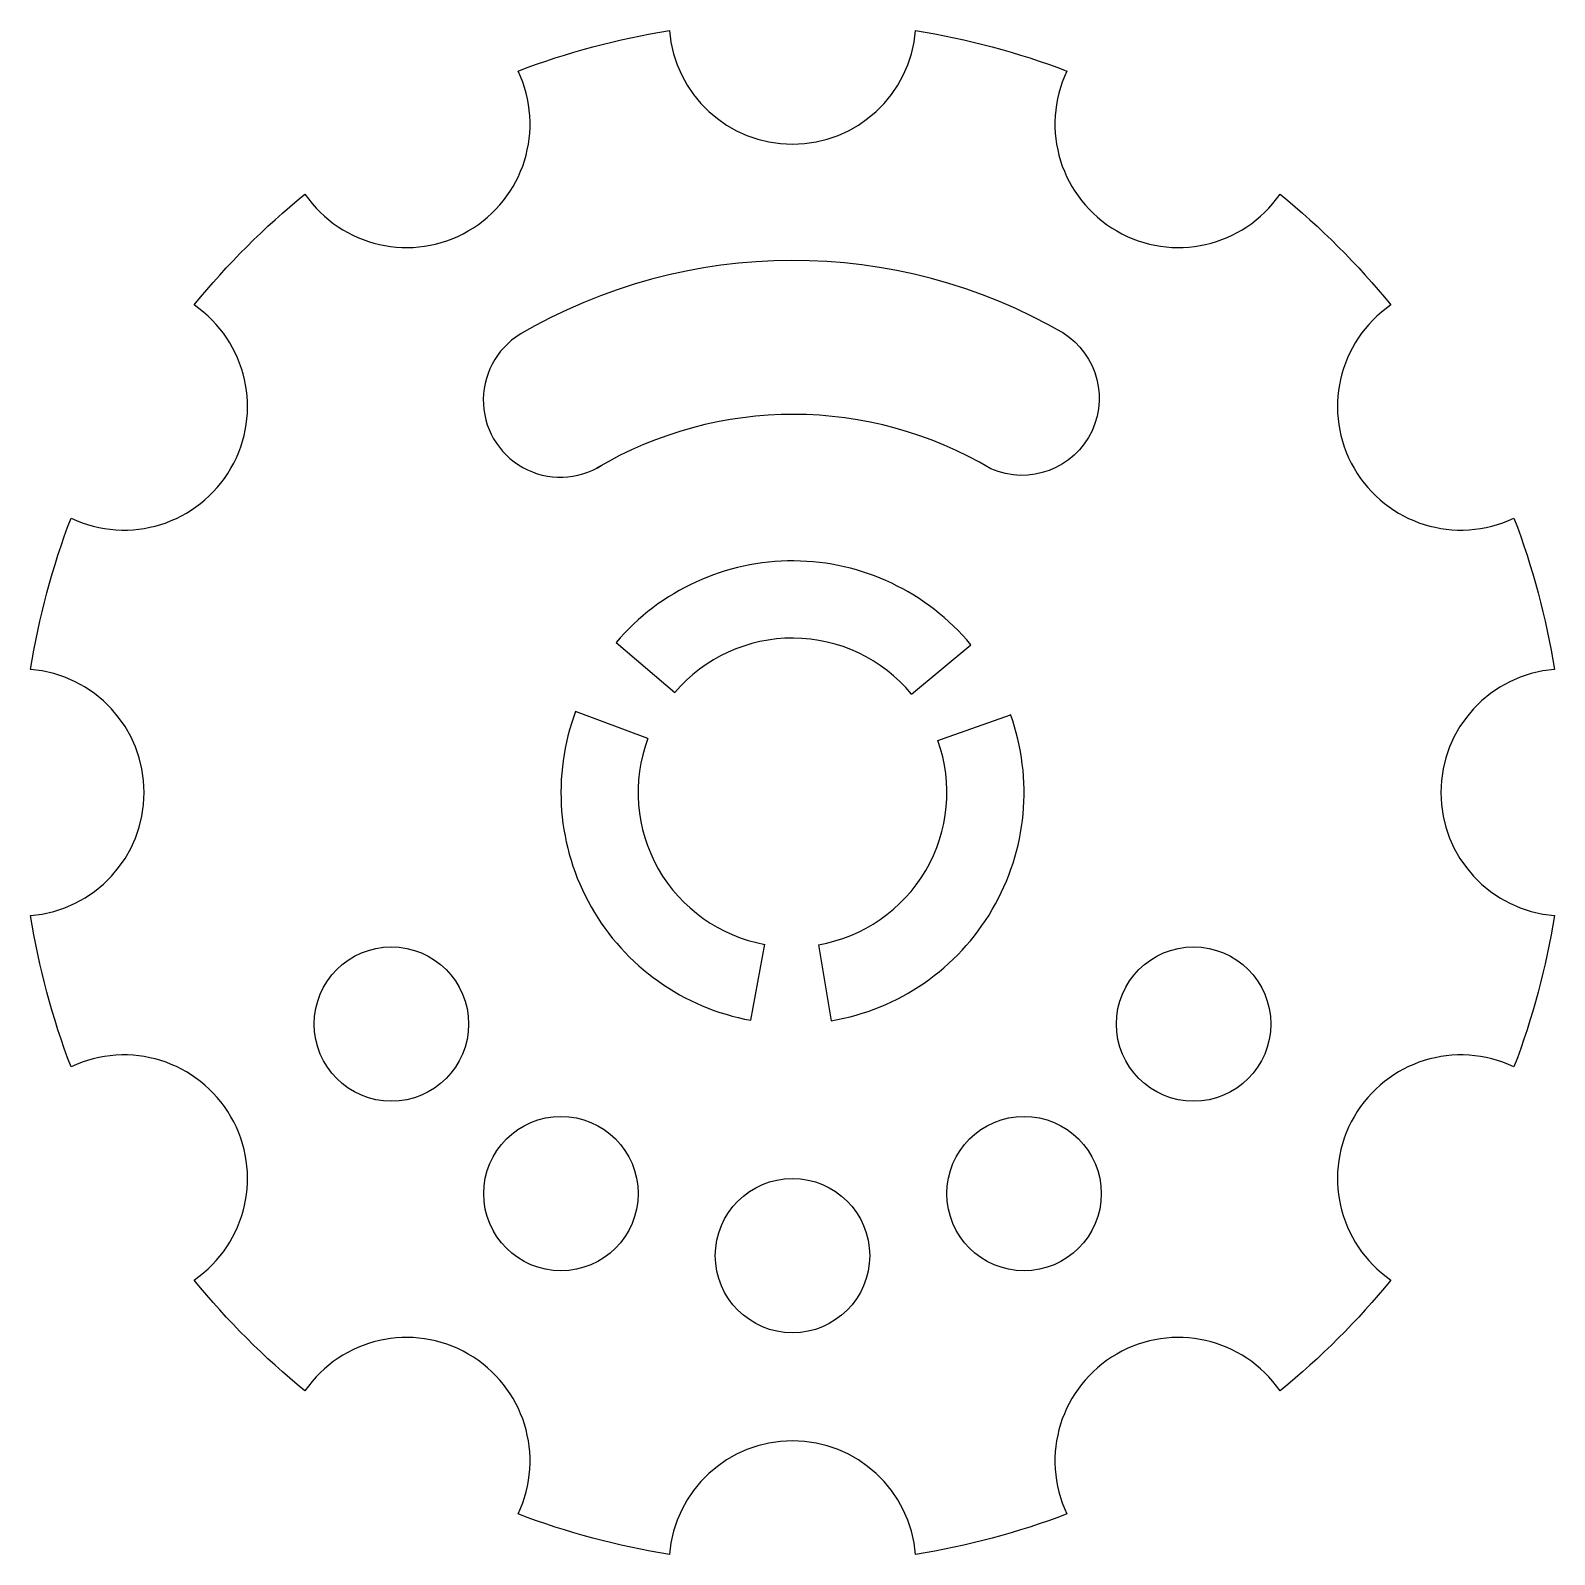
# Model space of a CAD drawing. Header units: millimetres. Extents: x -9.9 to 9.9, y -9.9 to 9.9.
import ezdxf

# ---------------------------------------------------------------- set-up
doc = ezdxf.new("R2010")
doc.units = ezdxf.units.MM
doc.layers.get('0').update_dxf_attribs({"color": 255})

msp = doc.modelspace()

# ---------------------------------------------------------------- linework, layer by layer
for p, q in [((-2.286, 1.943), (-1.524, 1.295)), ((1.54, 1.276), (2.31, 1.914)), ((-1.874, 0.7), (-2.811, 1.049)), ((1.884, 0.672), (2.825, 1.008)), ((-0.539, -2.951), (-0.36, -1.967)), ((0.335, -1.972), (0.502, -2.958))]:
    msp.add_line(p, q)
msp.add_lwpolyline([(-9.872, -1.595, 0.922958), (-9.872, 1.595, -0.050858), (-9.347, 3.555, 0.922958), (-7.752, 6.317, -0.050858), (-6.317, 7.752, 0.922958), (-3.555, 9.347, -0.050858), (-1.595, 9.872, 0.922958), (1.595, 9.872, -0.050858), (3.555, 9.347, 0.922958), (6.317, 7.752, -0.050858), (7.752, 6.317, 0.922958), (9.347, 3.555, -0.050858), (9.872, 1.595, 0.922958), (9.872, -1.595, -0.050858), (9.347, -3.555, 0.922958), (7.752, -6.317, -0.050858), (6.317, -7.752, 0.922958), (3.555, -9.347, -0.050858), (1.595, -9.872, 0.922958), (-1.595, -9.872, -0.050858), (-3.555, -9.347, 0.922958), (-6.317, -7.752, -0.050858), (-7.752, -6.317, 0.922958), (-9.347, -3.555, -0.050858)], format="xyb", close=True)
msp.add_lwpolyline([(3.413, 6.006, -0.979907), (2.571, 4.193, 0.274773), (-2.539, 4.2)], format="xyb")
for centre in [(-5.196, -3), (5.196, -3), (-3, -5.196), (3, -5.196), (0, -6)]:
    msp.add_circle(centre, 1)
for centre, radius, start, end in [((0.004, -0.116), 7.008, 59.8726, 120.4117), ((-3.006, 5.084), 1, 117.5834, 302.4961), ((0, 0), 3, 39.6403, 139.6403), ((0, 0), 2, 39.6403, 139.6403), ((0, 0), 3, 159.5273, 259.6403), ((0, 0), 3, 279.6403, 19.6403), ((0, 0), 2, 159.5273, 259.6403), ((0, 0), 2, 279.6403, 19.6403)]:
    msp.add_arc(centre, radius, start, end)

doc.saveas('drawing.dxf')
